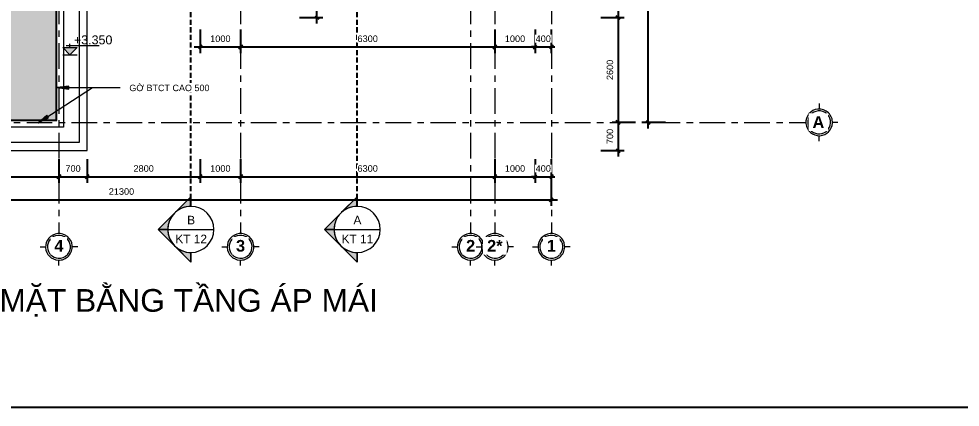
# Model space of a CAD drawing. Header units: millimetres. Extents: x 2164007 to 2324354, y -2513385 to -2308978.
# Drawn here: x 2257414 to 2280736, y -2402137 to -2392511 of the extents above; entities that cross this region are included whole.
import ezdxf

# ---------------------------------------------------------------- set-up
doc = ezdxf.new("R2010")
doc.units = ezdxf.units.MM
for name, pattern in [('DASHED2', [0.375, 0.25, -0.125]), ('Grid Line', [22.225, 12.7, -3.175, 3.175, -3.175]), ('HIDDEN2', [0.1875, 0.125, -0.0625])]:
    doc.linetypes.add(name, pattern=pattern)
doc.layers.add('5', color=5, linetype='Continuous')
doc.layers.add('NETGIONG', color=21, linetype='HIDDEN2')
for name, color, linetype, lineweight in [('A-ANNO-DIMS', 211, 'Continuous', 9), ('A-FLOR', 8, 'Continuous', 13), ('A-FLOR-PATT', 8, 'Continuous', 13), ('A-WALL', 113, 'Continuous', 20), ('G-ANNO-DIMS', 111, 'Continuous', 9), ('G-ANNO-SYMB', 111, 'Continuous', 9), ('G-ANNO-TEXT', 231, 'Continuous', 9), ('S-GRID', 8, 'Continuous', 9), ('S-GRID-IDEN', 8, 'Continuous', 9)]:
    doc.layers.add(name, color=color, linetype=linetype, lineweight=lineweight)
doc.styles.add('Arial', font='arial.ttf', dxfattribs={"height": 175.652835})
doc.styles.add('Arial_1', font='arial.ttf', dxfattribs={"height": 162.282934})
doc.styles.add('Arial_3', font='arial.ttf', dxfattribs={"height": 177.035928})
doc.styles.add('Arial_4', font='arial.ttf', dxfattribs={"height": 175.652835})
doc.styles.add('Arial_B', font='arialbd.ttf', dxfattribs={"height": 190.266788})
doc.dimstyles.new('Dim_dai_ca_vu_1', dxfattribs={"dimscale": 304.8, "dimtxt": 165, "dimasz": 0.292969, "dimexe": 0.492126, "dimexo": 0.0625, "dimgap": 0.393701, "dimtad": 1, "dimdec": 0, "dimzin": 0, "dimdsep": 46, "dimtxsty": 'Arial_1', "dimblk1": 'OBLIQUE', "dimblk2": 'OBLIQUE', "dimsah": 1, "dimcen": 0.09, "dimdle": 0.492126, "dimadec": 0, "dimazin": 0, "dimtfac": 1, "dimtdec": 4, "dimtix": 1, "dimtmove": 0, "dimatfit": 3, "dimfxl": 0.984252, "dimfxlon": 1, "dimtvp": 1, "dimtfill": 1, "dimtolj": 1, "dimtzin": 0, "dimarcsym": 2})

# ---------------------------------------------------------------- blocks, each defined once
blk = doc.blocks.new('Floors 3 - Floors 3-1078498-TÂ_NG 2')
at = {"layer": 'A-FLOR'}
for p, q in [((10485, 12671), (-11015, 12671)), ((-11015, 12671), (-11015, 5271)), ((10485, 4271), (10485, 12671)), ((-10815, 12471), (10285, 12471)), ((-10815, 5471), (-10815, 12471)), ((10285, 12471), (10285, 12086)), ((10285, 11886), (10285, 8171)), ((10285, 7971), (10285, 4471)), ((-8715, 5471), (-10815, 5471)), ((-8715, -4629), (-8715, 5471)), ((-11015, 5271), (-8915, 5271)), ((-8915, 5271), (-8915, -4829)), ((10285, 4471), (9585, 4471)), ((9585, 4271), (10485, 4271)), ((-1515, 1271), (-2100, 1271)), ((-1515, -4829), (-1515, 1271)), ((-2100, 1071), (-1715, 1071)), ((-1715, 1071), (-1715, -4629)), ((-1715, -4629), (-8715, -4629)), ((-8915, -4829), (-1515, -4829))]:
    blk.add_line(p, q, dxfattribs=at)
blk = doc.blocks.new('Grid - Structural Grid-308830-TÂ_NG 2')
at = {"layer": 'S-GRID-IDEN'}
for p, q in [((0, 5.16875), (0, 3.66875)), ((-5.16875, 0), (-3.66875, 0)), ((5.16875, 0), (3.66875, 0)), ((0, -5.16875), (0, -3.66875))]:
    blk.add_line(p, q, dxfattribs=at)
at = {"layer": 'S-GRID-IDEN', "lineweight": 13}
for start, end in [(86.5905687, 185.4173466), (3.4094313, 86.5905687), (275.4173466, 3.4094313), (185.4173466, 275.4173466)]:
    blk.add_arc((0, 0), 3.66875, start, end, dxfattribs=at)
at = {"layer": 'S-GRID-IDEN'}
for start, end in [(86.5905687, 185.4173466), (3.4094313, 86.5905687), (275.4173466, 3.4094313), (185.4173466, 275.4173466)]:
    blk.add_arc((0, 0), 3.16875, start, end, dxfattribs=at)
blk = doc.blocks.new('Section - Section Head - Filled-22785-TÂ_NG 2')
at = {"layer": 'G-ANNO-SYMB'}
h = blk.add_hatch(color=256, dxfattribs=at)
edge = h.paths.add_edge_path(flags=0)
edge.add_line((-10.84, 4.49), (-6.35, 8.98))
edge.add_line((-6.35, 8.98), (-6.35, 6.35))
edge.add_arc((-6.35, 0), 6.35, 90, 135)
h = blk.add_hatch(color=256, dxfattribs=at)
edge = h.paths.add_edge_path(flags=0)
edge.add_arc((-6.35, 0), 6.35, 45, 90)
edge.add_line((-6.35, 6.35), (-6.35, 8.98))
edge.add_line((-6.35, 8.98), (-1.86, 4.49))
h = blk.add_hatch(color=256, dxfattribs=at)
edge = h.paths.add_edge_path(flags=0)
edge.add_arc((-6.35, 0), 6.36, 137.9216, 180)
edge.add_line((-12.71, 0), (-15.33, 0))
edge.add_line((-15.33, 0), (-11.07, 4.26))
h = blk.add_hatch(color=256, dxfattribs=at)
edge = h.paths.add_edge_path(flags=0)
edge.add_line((-1.63, 4.26), (2.63, 0))
edge.add_line((2.63, 0), (0.01, 0))
edge.add_arc((-6.35, 0), 6.36, 0, 42.0784)
for p, q in [((-6.35, 8.98), (-15.33, 0)), ((-6.35, 8.98), (-10.84, 4.49)), ((-6.35, 8.98), (2.63, 0)), ((-6.35, 6.35), (-6.35, 8.98)), ((-1.86, 4.49), (-6.35, 8.98)), ((-6.35, 8.98), (-6.35, 6.35)), ((-11.07, 4.26), (-15.33, 0)), ((2.63, 0), (-1.63, 4.26)), ((-15.33, 0), (-12.71, 0)), ((0.01, 0), (2.63, 0)), ((-12.7, 0), (-15.33, 0)), ((0, 0), (2.63, 0))]:
    blk.add_line(p, q, dxfattribs=at)
for radius, start, end in [(6.35, 360, 180), (6.35, 90, 135), (6.35, 45, 90), (6.36, 137.9216, 180), (6.36, 0, 42.0784), (6.35, 180, 360)]:
    blk.add_arc((-6.35, 0), radius, start, end, dxfattribs=at)
blk = doc.blocks.new('Spot Elevations - M_Spot Elevation - Exterior Filled 2-332856-TÂ_NG 2')
at = {"layer": 'G-ANNO-DIMS'}
blk.add_hatch(color=256, dxfattribs=at).paths.add_polyline_path([(2, 2), (0, 0), (-2, 2)], flags=0)
for p, q in [((0, 2), (0, 3)), ((0, 0), (-2, 2)), ((-2, 2), (2, 2)), ((-2, 0), (2, 0)), ((-1, 2.5), (8, 2.5)), ((2, 2), (0, 0))]:
    blk.add_line(p, q, dxfattribs=at)
blk = doc.blocks.new('_Oblique')
at = {"color": 0, "linetype": 'ByBlock', "lineweight": -2}
blk.add_line((-0.5, -0.5), (0.5, 0.5), dxfattribs=at)
blk = doc.blocks.new('*D408')
at = {"layer": 'A-ANNO-DIMS', "color": 0, "lineweight": -2}
for p, q in [((2252407, -2395994), (2252407, -2396575)), ((2258407, -2395994), (2258407, -2396575)), ((2252257, -2396425), (2258557, -2396425))]:
    blk.add_line(p, q, dxfattribs=at)
at = {"layer": 'Defpoints', "color": 0}
for p in [(2252407, -2395975), (2258407, -2395975), (2258407, -2396425)]:
    blk.add_point(p, dxfattribs=at)
at = {"layer": 'A-ANNO-DIMS', "color": 0, "lineweight": -2, "xscale": 89.296875, "yscale": 89.296875, "zscale": 89.296875, "rotation": 180}
blk.add_blockref('_Oblique', (2252407, -2396425), dxfattribs=at)
at = {"layer": 'A-ANNO-DIMS', "color": 0, "lineweight": -2, "xscale": 89.296875, "yscale": 89.296875, "zscale": 89.296875}
blk.add_blockref('_Oblique', (2258407, -2396425), dxfattribs=at)
at = {"layer": 'A-ANNO-DIMS', "color": 0, "insert": (2255407, -2396222), "char_height": 162.3, "attachment_point": 5, "style": 'Arial_1', "bg_fill": 3, "box_fill_scale": 1.1, "bg_fill_color": 256, "bg_fill_true_color": 13158600, "bg_fill_transparency": 8896928}
blk.add_mtext('\\A1;6000', dxfattribs=at)
blk = doc.blocks.new('*D409')
at = {"layer": 'A-ANNO-DIMS', "color": 0, "lineweight": -2}
for p, q in [((2258407, -2395994), (2258407, -2396575)), ((2259107, -2395994), (2259107, -2396575)), ((2258257, -2396425), (2259257, -2396425))]:
    blk.add_line(p, q, dxfattribs=at)
at = {"layer": 'Defpoints', "color": 0}
for p in [(2258407, -2395975), (2259107, -2395975), (2259107, -2396425)]:
    blk.add_point(p, dxfattribs=at)
at = {"layer": 'A-ANNO-DIMS', "color": 0, "lineweight": -2, "xscale": 89.296875, "yscale": 89.296875, "zscale": 89.296875, "rotation": 180}
blk.add_blockref('_Oblique', (2258407, -2396425), dxfattribs=at)
at = {"layer": 'A-ANNO-DIMS', "color": 0, "lineweight": -2, "xscale": 89.296875, "yscale": 89.296875, "zscale": 89.296875}
blk.add_blockref('_Oblique', (2259107, -2396425), dxfattribs=at)
at = {"layer": 'A-ANNO-DIMS', "color": 0, "insert": (2258757, -2396222), "char_height": 162.3, "attachment_point": 5, "style": 'Arial_1', "bg_fill": 3, "box_fill_scale": 1.1, "bg_fill_color": 256, "bg_fill_true_color": 13158600, "bg_fill_transparency": 8896928}
blk.add_mtext('\\A1;700', dxfattribs=at)
blk = doc.blocks.new('*D410')
at = {"layer": 'A-ANNO-DIMS', "color": 0, "lineweight": -2}
for p, q in [((2259107, -2395994), (2259107, -2396575)), ((2261907, -2395994), (2261907, -2396575)), ((2258957, -2396425), (2262057, -2396425))]:
    blk.add_line(p, q, dxfattribs=at)
at = {"layer": 'Defpoints', "color": 0}
for p in [(2259107, -2395975), (2261907, -2395975), (2261907, -2396425)]:
    blk.add_point(p, dxfattribs=at)
at = {"layer": 'A-ANNO-DIMS', "color": 0, "lineweight": -2, "xscale": 89.296875, "yscale": 89.296875, "zscale": 89.296875, "rotation": 180}
blk.add_blockref('_Oblique', (2259107, -2396425), dxfattribs=at)
at = {"layer": 'A-ANNO-DIMS', "color": 0, "lineweight": -2, "xscale": 89.296875, "yscale": 89.296875, "zscale": 89.296875}
blk.add_blockref('_Oblique', (2261907, -2396425), dxfattribs=at)
at = {"layer": 'A-ANNO-DIMS', "color": 0, "insert": (2260507, -2396222), "char_height": 162.3, "attachment_point": 5, "style": 'Arial_1', "bg_fill": 3, "box_fill_scale": 1.1, "bg_fill_color": 256, "bg_fill_true_color": 13158600, "bg_fill_transparency": 8897444}
blk.add_mtext('\\A1;2800', dxfattribs=at)
blk = doc.blocks.new('*D411')
at = {"layer": 'A-ANNO-DIMS', "color": 0, "lineweight": -2}
for p, q in [((2261907, -2395994), (2261907, -2396575)), ((2262907, -2395994), (2262907, -2396575)), ((2261757, -2396425), (2263057, -2396425))]:
    blk.add_line(p, q, dxfattribs=at)
at = {"layer": 'Defpoints', "color": 0}
for p in [(2261907, -2395975), (2262907, -2395975), (2262907, -2396425)]:
    blk.add_point(p, dxfattribs=at)
at = {"layer": 'A-ANNO-DIMS', "color": 0, "lineweight": -2, "xscale": 89.296875, "yscale": 89.296875, "zscale": 89.296875, "rotation": 180}
blk.add_blockref('_Oblique', (2261907, -2396425), dxfattribs=at)
at = {"layer": 'A-ANNO-DIMS', "color": 0, "lineweight": -2, "xscale": 89.296875, "yscale": 89.296875, "zscale": 89.296875}
blk.add_blockref('_Oblique', (2262907, -2396425), dxfattribs=at)
at = {"layer": 'A-ANNO-DIMS', "color": 0, "insert": (2262407, -2396222), "char_height": 162.3, "attachment_point": 5, "style": 'Arial_1', "bg_fill": 3, "box_fill_scale": 1.1, "bg_fill_color": 256, "bg_fill_true_color": 13158600, "bg_fill_transparency": 8897960}
blk.add_mtext('\\A1;1000', dxfattribs=at)
blk = doc.blocks.new('*D412')
at = {"layer": 'A-ANNO-DIMS', "color": 0, "lineweight": -2}
for p, q in [((2262907, -2395994), (2262907, -2396575)), ((2269207, -2395994), (2269207, -2396575)), ((2262757, -2396425), (2269357, -2396425))]:
    blk.add_line(p, q, dxfattribs=at)
at = {"layer": 'Defpoints', "color": 0}
for p in [(2262907, -2395975), (2269207, -2395975), (2269207, -2396425)]:
    blk.add_point(p, dxfattribs=at)
at = {"layer": 'A-ANNO-DIMS', "color": 0, "lineweight": -2, "xscale": 89.296875, "yscale": 89.296875, "zscale": 89.296875, "rotation": 180}
blk.add_blockref('_Oblique', (2262907, -2396425), dxfattribs=at)
at = {"layer": 'A-ANNO-DIMS', "color": 0, "lineweight": -2, "xscale": 89.296875, "yscale": 89.296875, "zscale": 89.296875}
blk.add_blockref('_Oblique', (2269207, -2396425), dxfattribs=at)
at = {"layer": 'A-ANNO-DIMS', "color": 0, "insert": (2266057, -2396222), "char_height": 162.3, "attachment_point": 5, "style": 'Arial_1', "bg_fill": 3, "box_fill_scale": 1.1, "bg_fill_color": 256, "bg_fill_true_color": 13158600, "bg_fill_transparency": 8897960}
blk.add_mtext('\\A1;6300', dxfattribs=at)
blk = doc.blocks.new('*D413')
at = {"layer": 'A-ANNO-DIMS', "color": 0, "lineweight": -2}
for p, q in [((2269207, -2395994), (2269207, -2396575)), ((2270207, -2395994), (2270207, -2396575)), ((2269057, -2396425), (2270357, -2396425))]:
    blk.add_line(p, q, dxfattribs=at)
at = {"layer": 'Defpoints', "color": 0}
for p in [(2269207, -2395975), (2270207, -2395975), (2270207, -2396425)]:
    blk.add_point(p, dxfattribs=at)
at = {"layer": 'A-ANNO-DIMS', "color": 0, "lineweight": -2, "xscale": 89.296875, "yscale": 89.296875, "zscale": 89.296875, "rotation": 180}
blk.add_blockref('_Oblique', (2269207, -2396425), dxfattribs=at)
at = {"layer": 'A-ANNO-DIMS', "color": 0, "lineweight": -2, "xscale": 89.296875, "yscale": 89.296875, "zscale": 89.296875}
blk.add_blockref('_Oblique', (2270207, -2396425), dxfattribs=at)
at = {"layer": 'A-ANNO-DIMS', "color": 0, "insert": (2269707, -2396222), "char_height": 162.3, "attachment_point": 5, "style": 'Arial_1', "bg_fill": 3, "box_fill_scale": 1.1, "bg_fill_color": 256, "bg_fill_true_color": 13158600, "bg_fill_transparency": 0}
blk.add_mtext('\\A1;1000', dxfattribs=at)
blk = doc.blocks.new('*D414')
at = {"layer": 'A-ANNO-DIMS', "color": 0, "lineweight": -2}
for p, q in [((2270207, -2395994), (2270207, -2396575)), ((2270607, -2395994), (2270607, -2396575)), ((2270207, -2396425), (2270118, -2396425)), ((2270207, -2396425), (2270607, -2396425)), ((2270607, -2396425), (2270697, -2396425))]:
    blk.add_line(p, q, dxfattribs=at)
at = {"layer": 'Defpoints', "color": 0}
for p in [(2270207, -2395975), (2270607, -2395975)]:
    blk.add_point(p, dxfattribs=at)
at = {"layer": 'A-ANNO-DIMS', "color": 0, "lineweight": -2, "xscale": 89.296875, "yscale": 89.296875, "zscale": 89.296875}
blk.add_blockref('_Oblique', (2270207, -2396425), dxfattribs=at)
at = {"layer": 'A-ANNO-DIMS', "color": 0, "lineweight": -2, "xscale": 89.296875, "yscale": 89.296875, "zscale": 89.296875, "rotation": 180}
blk.add_blockref('_Oblique', (2270607, -2396425), dxfattribs=at)
at = {"layer": 'A-ANNO-DIMS', "color": 0, "insert": (2270407, -2396222), "char_height": 162.3, "attachment_point": 5, "style": 'Arial_1', "bg_fill": 3, "box_fill_scale": 1.1, "bg_fill_color": 256, "bg_fill_true_color": 13158600, "bg_fill_transparency": 8897960}
blk.add_mtext('\\A1;400', dxfattribs=at)
at = {"layer": 'Defpoints', "color": 0}
blk.add_point((2270607, -2396425), dxfattribs=at)
blk = doc.blocks.new('*D415')
at = {"layer": 'A-ANNO-DIMS', "color": 0, "lineweight": -2}
for p, q in [((2249307, -2396565), (2249307, -2397146)), ((2270607, -2396565), (2270607, -2397146)), ((2249157, -2396996), (2270757, -2396996))]:
    blk.add_line(p, q, dxfattribs=at)
at = {"layer": 'Defpoints', "color": 0}
for p in [(2249307, -2396546), (2270607, -2396546), (2270607, -2396996)]:
    blk.add_point(p, dxfattribs=at)
at = {"layer": 'A-ANNO-DIMS', "color": 0, "lineweight": -2, "xscale": 89.296875, "yscale": 89.296875, "zscale": 89.296875, "rotation": 180}
blk.add_blockref('_Oblique', (2249307, -2396996), dxfattribs=at)
at = {"layer": 'A-ANNO-DIMS', "color": 0, "lineweight": -2, "xscale": 89.296875, "yscale": 89.296875, "zscale": 89.296875}
blk.add_blockref('_Oblique', (2270607, -2396996), dxfattribs=at)
at = {"layer": 'A-ANNO-DIMS', "color": 0, "insert": (2259957, -2396793), "char_height": 162.3, "attachment_point": 5, "style": 'Arial_1', "bg_fill": 3, "box_fill_scale": 1.1, "bg_fill_color": 256, "bg_fill_true_color": 13158600, "bg_fill_transparency": 8898476}
blk.add_mtext('\\A1;21300', dxfattribs=at)
blk = doc.blocks.new('*D442')
at = {"layer": 'A-ANNO-DIMS', "color": 0, "lineweight": -2}
for p, q in [((2272262, -2391328), (2272262, -2392628)), ((2272693, -2391478), (2272112, -2391478)), ((2271831, -2392478), (2272412, -2392478))]:
    blk.add_line(p, q, dxfattribs=at)
at = {"layer": 'Defpoints', "color": 0}
for p in [(2272712, -2391478), (2271812, -2392478), (2272262, -2392478)]:
    blk.add_point(p, dxfattribs=at)
at = {"layer": 'A-ANNO-DIMS', "color": 0, "lineweight": -2, "xscale": 89.296875, "yscale": 89.296875, "zscale": 89.296875}
for p, rotation in [((2272262, -2391478), 90), ((2272262, -2392478), 270)]:
    blk.add_blockref('_Oblique', p, dxfattribs=dict(at, rotation=rotation))
at = {"layer": 'A-ANNO-DIMS', "color": 0, "insert": (2272059, -2391978), "char_height": 162.3, "attachment_point": 5, "rotation": 90, "style": 'Arial_1', "bg_fill": 3, "box_fill_scale": 1.1, "bg_fill_color": 256, "bg_fill_true_color": 13158600, "bg_fill_transparency": 8900540}
blk.add_mtext('\\A1;1000', dxfattribs=at)
blk = doc.blocks.new('*D443')
at = {"layer": 'A-ANNO-DIMS', "color": 0, "lineweight": -2}
for p, q in [((2272262, -2392328), (2272262, -2395228)), ((2271831, -2392478), (2272412, -2392478)), ((2272693, -2395078), (2272112, -2395078))]:
    blk.add_line(p, q, dxfattribs=at)
at = {"layer": 'Defpoints', "color": 0}
for p in [(2271812, -2392478), (2272262, -2395078), (2272712, -2395078)]:
    blk.add_point(p, dxfattribs=at)
at = {"layer": 'A-ANNO-DIMS', "color": 0, "lineweight": -2, "xscale": 89.296875, "yscale": 89.296875, "zscale": 89.296875}
for p, rotation in [((2272262, -2392478), 90), ((2272262, -2395078), 270)]:
    blk.add_blockref('_Oblique', p, dxfattribs=dict(at, rotation=rotation))
at = {"layer": 'A-ANNO-DIMS', "color": 0, "insert": (2272059, -2393778), "char_height": 162.3, "attachment_point": 5, "rotation": 90, "style": 'Arial_1', "bg_fill": 3, "box_fill_scale": 1.1, "bg_fill_color": 256, "bg_fill_true_color": 13158600, "bg_fill_transparency": 8900540}
blk.add_mtext('\\A1;2600', dxfattribs=at)
blk = doc.blocks.new('*D444')
at = {"layer": 'A-ANNO-DIMS', "color": 0, "lineweight": -2}
for p, q in [((2272262, -2394928), (2272262, -2395928)), ((2272693, -2395078), (2272112, -2395078)), ((2271831, -2395778), (2272412, -2395778))]:
    blk.add_line(p, q, dxfattribs=at)
at = {"layer": 'Defpoints', "color": 0}
for p in [(2272712, -2395078), (2271812, -2395778), (2272262, -2395778)]:
    blk.add_point(p, dxfattribs=at)
at = {"layer": 'A-ANNO-DIMS', "color": 0, "lineweight": -2, "xscale": 89.296875, "yscale": 89.296875, "zscale": 89.296875}
for p, rotation in [((2272262, -2395078), 90), ((2272262, -2395778), 270)]:
    blk.add_blockref('_Oblique', p, dxfattribs=dict(at, rotation=rotation))
at = {"layer": 'A-ANNO-DIMS', "color": 0, "insert": (2272059, -2395428), "char_height": 162.3, "attachment_point": 5, "rotation": 90, "style": 'Arial_1', "bg_fill": 3, "box_fill_scale": 1.1, "bg_fill_color": 256, "bg_fill_true_color": 13158600, "bg_fill_transparency": 8900540}
blk.add_mtext('\\A1;700', dxfattribs=at)
blk = doc.blocks.new('*D445')
at = {"layer": 'A-ANNO-DIMS', "color": 0, "lineweight": -2}
for p, q in [((2273002, -2378128), (2273002, -2395228)), ((2272571, -2378278), (2273152, -2378278)), ((2273433, -2395078), (2272852, -2395078))]:
    blk.add_line(p, q, dxfattribs=at)
at = {"layer": 'Defpoints', "color": 0}
for p in [(2272552, -2378278), (2273002, -2395078), (2273452, -2395078)]:
    blk.add_point(p, dxfattribs=at)
at = {"layer": 'A-ANNO-DIMS', "color": 0, "lineweight": -2, "xscale": 89.296875, "yscale": 89.296875, "zscale": 89.296875}
for p, rotation in [((2273002, -2378278), 90), ((2273002, -2395078), 270)]:
    blk.add_blockref('_Oblique', p, dxfattribs=dict(at, rotation=rotation))
at = {"layer": 'A-ANNO-DIMS', "color": 0, "insert": (2272799, -2386678), "char_height": 162.3, "attachment_point": 5, "rotation": 90, "style": 'Arial_1', "bg_fill": 3, "box_fill_scale": 1.1, "bg_fill_color": 256, "bg_fill_true_color": 13158600, "bg_fill_transparency": 8900540}
blk.add_mtext('\\A1;16800', dxfattribs=at)
blk = doc.blocks.new('*D446')
at = {"layer": 'A-ANNO-DIMS', "color": 0, "lineweight": -2}
for p, q in [((2261907, -2392778), (2261907, -2393359)), ((2262907, -2392778), (2262907, -2393359)), ((2261757, -2393209), (2263057, -2393209))]:
    blk.add_line(p, q, dxfattribs=at)
at = {"layer": 'Defpoints', "color": 0}
for p in [(2261907, -2392759), (2262907, -2392759), (2262907, -2393209)]:
    blk.add_point(p, dxfattribs=at)
at = {"layer": 'A-ANNO-DIMS', "color": 0, "lineweight": -2, "xscale": 89.296875, "yscale": 89.296875, "zscale": 89.296875, "rotation": 180}
blk.add_blockref('_Oblique', (2261907, -2393209), dxfattribs=at)
at = {"layer": 'A-ANNO-DIMS', "color": 0, "lineweight": -2, "xscale": 89.296875, "yscale": 89.296875, "zscale": 89.296875}
blk.add_blockref('_Oblique', (2262907, -2393209), dxfattribs=at)
at = {"layer": 'A-ANNO-DIMS', "color": 0, "insert": (2262407, -2393006), "char_height": 162.3, "attachment_point": 5, "style": 'Arial_1', "bg_fill": 3, "box_fill_scale": 1.1, "bg_fill_color": 256, "bg_fill_true_color": 13158600, "bg_fill_transparency": 7279452}
blk.add_mtext('\\A1;1000', dxfattribs=at)
blk = doc.blocks.new('*D447')
at = {"layer": 'A-ANNO-DIMS', "color": 0, "lineweight": -2}
for p, q in [((2262907, -2392778), (2262907, -2393359)), ((2269207, -2392778), (2269207, -2393359)), ((2262757, -2393209), (2269357, -2393209))]:
    blk.add_line(p, q, dxfattribs=at)
at = {"layer": 'Defpoints', "color": 0}
for p in [(2262907, -2392759), (2269207, -2392759), (2269207, -2393209)]:
    blk.add_point(p, dxfattribs=at)
at = {"layer": 'A-ANNO-DIMS', "color": 0, "lineweight": -2, "xscale": 89.296875, "yscale": 89.296875, "zscale": 89.296875, "rotation": 180}
blk.add_blockref('_Oblique', (2262907, -2393209), dxfattribs=at)
at = {"layer": 'A-ANNO-DIMS', "color": 0, "lineweight": -2, "xscale": 89.296875, "yscale": 89.296875, "zscale": 89.296875}
blk.add_blockref('_Oblique', (2269207, -2393209), dxfattribs=at)
at = {"layer": 'A-ANNO-DIMS', "color": 0, "insert": (2266057, -2393006), "char_height": 162.3, "attachment_point": 5, "style": 'Arial_1', "bg_fill": 3, "box_fill_scale": 1.1, "bg_fill_color": 256, "bg_fill_true_color": 13158600, "bg_fill_transparency": 5767237}
blk.add_mtext('\\A1;6300', dxfattribs=at)
blk = doc.blocks.new('*D448')
at = {"layer": 'A-ANNO-DIMS', "color": 0, "lineweight": -2}
for p, q in [((2269207, -2392778), (2269207, -2393359)), ((2270207, -2392778), (2270207, -2393359)), ((2269057, -2393209), (2270357, -2393209))]:
    blk.add_line(p, q, dxfattribs=at)
at = {"layer": 'Defpoints', "color": 0}
for p in [(2269207, -2392759), (2270207, -2392759), (2270207, -2393209)]:
    blk.add_point(p, dxfattribs=at)
at = {"layer": 'A-ANNO-DIMS', "color": 0, "lineweight": -2, "xscale": 89.296875, "yscale": 89.296875, "zscale": 89.296875, "rotation": 180}
blk.add_blockref('_Oblique', (2269207, -2393209), dxfattribs=at)
at = {"layer": 'A-ANNO-DIMS', "color": 0, "lineweight": -2, "xscale": 89.296875, "yscale": 89.296875, "zscale": 89.296875}
blk.add_blockref('_Oblique', (2270207, -2393209), dxfattribs=at)
at = {"layer": 'A-ANNO-DIMS', "color": 0, "insert": (2269707, -2393006), "char_height": 162.3, "attachment_point": 5, "style": 'Arial_1', "bg_fill": 3, "box_fill_scale": 1.1, "bg_fill_color": 256, "bg_fill_true_color": 13158600, "bg_fill_transparency": 8901056}
blk.add_mtext('\\A1;1000', dxfattribs=at)
blk = doc.blocks.new('*D449')
at = {"layer": 'A-ANNO-DIMS', "color": 0, "lineweight": -2}
for p, q in [((2270207, -2392778), (2270207, -2393359)), ((2270607, -2392778), (2270607, -2393359)), ((2270207, -2393209), (2270118, -2393209)), ((2270207, -2393209), (2270607, -2393209)), ((2270607, -2393209), (2270697, -2393209))]:
    blk.add_line(p, q, dxfattribs=at)
at = {"layer": 'Defpoints', "color": 0}
for p in [(2270207, -2392759), (2270607, -2392759)]:
    blk.add_point(p, dxfattribs=at)
at = {"layer": 'A-ANNO-DIMS', "color": 0, "lineweight": -2, "xscale": 89.296875, "yscale": 89.296875, "zscale": 89.296875}
blk.add_blockref('_Oblique', (2270207, -2393209), dxfattribs=at)
at = {"layer": 'A-ANNO-DIMS', "color": 0, "lineweight": -2, "xscale": 89.296875, "yscale": 89.296875, "zscale": 89.296875, "rotation": 180}
blk.add_blockref('_Oblique', (2270607, -2393209), dxfattribs=at)
at = {"layer": 'A-ANNO-DIMS', "color": 0, "insert": (2270407, -2393006), "char_height": 162.3, "attachment_point": 5, "style": 'Arial_1', "bg_fill": 3, "box_fill_scale": 1.1, "bg_fill_color": 256, "bg_fill_true_color": 13158600, "bg_fill_transparency": 8901056}
blk.add_mtext('\\A1;400', dxfattribs=at)
at = {"layer": 'Defpoints', "color": 0}
blk.add_point((2270607, -2393209), dxfattribs=at)
blk = doc.blocks.new('*D450')
at = {"layer": 'A-ANNO-DIMS', "color": 0, "lineweight": -2}
for p, q in [((2264798, -2392628), (2264798, -2391328)), ((2264367, -2391478), (2264948, -2391478)), ((2264367, -2392478), (2264948, -2392478))]:
    blk.add_line(p, q, dxfattribs=at)
at = {"layer": 'Defpoints', "color": 0}
for p in [(2264348, -2391478), (2264798, -2391478), (2264348, -2392478)]:
    blk.add_point(p, dxfattribs=at)
at = {"layer": 'A-ANNO-DIMS', "color": 0, "lineweight": -2, "xscale": 89.296875, "yscale": 89.296875, "zscale": 89.296875}
for p, rotation in [((2264798, -2391478), 90), ((2264798, -2392478), 270)]:
    blk.add_blockref('_Oblique', p, dxfattribs=dict(at, rotation=rotation))
at = {"layer": 'A-ANNO-DIMS', "color": 0, "insert": (2264595, -2391978), "char_height": 162.3, "attachment_point": 5, "rotation": 90, "style": 'Arial_1', "bg_fill": 3, "box_fill_scale": 1.1, "bg_fill_color": 256, "bg_fill_true_color": 13158600, "bg_fill_transparency": 7334732}
blk.add_mtext('\\A1;1000', dxfattribs=at)

msp = doc.modelspace()

# ---------------------------------------------------------------- hatches: boundary and pattern name
at = {"layer": 'A-FLOR-PATT', "lineweight": 9}
h = msp.add_hatch(dxfattribs=at)
h.set_pattern_fill('FP_5', color=256, style=0, pattern_type=2)
h.set_pattern_definition([(0, (2260622.27, -2390948.96), (365.76, 91.44), [30.175, -244.145, 30.175, -244.145, -1463.04]), (0, (2260622.27, -2390948.96), (365.76, 91.44), [-548.64, 30.175, -518.465, 30.175, -244.145, -640.08]), (0, (2260622.27, -2390948.96), (365.76, 91.44), [-1371.6, 30.175, -152.705, 30.175, -427.025]), (120, (2260759.43, -2390903.24), (-262.06936, 271.03745), [30.175, -244.145, 30.175, -244.145, -1463.04]), (120, (2260759.43, -2390903.24), (-262.06936, 271.03745), [-548.64, 30.175, -518.465, 30.175, -244.145, -640.08]), (120, (2260759.43, -2390903.24), (-262.06936, 271.03745), [-1371.6, 30.175, -152.705, 30.175, -427.025]), (240, (2260805.15, -2390720.36), (-103.69064, -362.47745), [30.175, -244.145, 30.175, -244.145, -1463.04]), (240, (2260805.15, -2390720.36), (-103.69064, -362.47745), [-548.64, 30.175, -518.465, 30.175, -244.145, -640.08]), (240, (2260805.15, -2390720.36), (-103.69064, -362.47745), [-1371.6, 30.175, -152.705, 30.175, -427.025])])
h.paths.add_polyline_path([(2252457.4, -2395028), (2258357.4, -2395028), (2258357.4, -2387828), (2257907.4, -2387828), (2257907.4, -2386678), (2258357.4, -2386678), (2258357.4, -2382993), (2258292.4, -2382993), (2258292.4, -2379028), (2250357.4, -2379028), (2250357.4, -2384128), (2252457.4, -2384128), (2252457.4, -2394188.4)], flags=0)
h.paths.add_polyline_path([(2254207.4, -2392678), (2254207.4, -2386678), (2256607.4, -2386678), (2256607.4, -2392678)], flags=0)
h.paths.add_polyline_path([(2251807.4, -2382778), (2251807.4, -2380378), (2256607.4, -2380378), (2256607.4, -2382778)], flags=0)
at = {"layer": 'G-ANNO-TEXT'}
for points in [[(2258367.7, -2394215.7), (2258653.4, -2394253.3), (2258653.4, -2394178.1)], [(2257892.3, -2395088.3), (2258152.7, -2394964.8), (2258111.9, -2394901.6)]]:
    msp.add_hatch(color=7, dxfattribs=at).paths.add_polyline_path(points, flags=0)

# ---------------------------------------------------------------- linework, layer by layer
at = {"layer": '5'}
msp.add_lwpolyline([(2242960.6, -2402137.3), (2283657.3, -2402137.3), (2283657.3, -2373359), (2242960.6, -2373359)], close=True, dxfattribs=at)
at = {"layer": 'A-FLOR'}
for p, q in [((2258357.4, -2395028), (2258357.4, -2387828)), ((2252457.4, -2395028), (2258357.4, -2395028))]:
    msp.add_line(p, q, dxfattribs=at)
at = {"layer": 'A-WALL'}
for p, q in [((2258342.4, -2395013), (2258342.4, -2387828)), ((2258522.4, -2387828), (2258522.4, -2395193)), ((2258522.4, -2395193), (2252292.4, -2395193)), ((2253037.4, -2395013), (2258342.4, -2395013))]:
    msp.add_line(p, q, dxfattribs=at)
at = {"layer": 'G-ANNO-SYMB'}
for p, q in [((2261104.5, -2397731.1), (2262247.5, -2397731.1)), ((2265223.7, -2397731.1), (2266366.7, -2397731.1))]:
    msp.add_line(p, q, dxfattribs=at)
at = {"layer": 'G-ANNO-TEXT', "color": 7}
for p, q in [((2257892.3, -2395088.3), (2259242.3, -2394215.7)), ((2258653.4, -2394178.1), (2258367.7, -2394215.7)), ((2258367.7, -2394215.7), (2258653.4, -2394253.3)), ((2258367.7, -2394215.7), (2259979, -2394215.7)), ((2258653.4, -2394253.3), (2258653.4, -2394178.1)), ((2259242.3, -2394215.7), (2259979, -2394215.7)), ((2258111.9, -2394901.6), (2257892.3, -2395088.3)), ((2257892.3, -2395088.3), (2258152.7, -2394964.8)), ((2258152.7, -2394964.8), (2258111.9, -2394901.6))]:
    msp.add_line(p, q, dxfattribs=at)
at = {"layer": 'NETGIONG', "color": 5, "linetype": 'DASHED2', "lineweight": 25, "ltscale": 500}
for p, q in [((2261676, -2397159.6), (2261676, -2375891.8)), ((2265795.2, -2397159.6), (2265795.2, -2375891.8))]:
    msp.add_line(p, q, dxfattribs=at)
at = {"layer": 'S-GRID', "linetype": 'Grid Line', "ltscale": 50}
for p, q in [((2258407.4, -2376449.6), (2258407.4, -2397697.5)), ((2262907.4, -2376449.6), (2262907.4, -2397697.5)), ((2268607.4, -2376449.6), (2268607.4, -2397697.5)), ((2269207.4, -2376449.6), (2269207.4, -2397697.5)), ((2270607.4, -2376449.6), (2270607.4, -2397697.5)), ((2247607.4, -2395078), (2276777.2, -2395078))]:
    msp.add_line(p, q, dxfattribs=at)

# ---------------------------------------------------------------- block references
at = {"layer": 'A-FLOR'}
msp.add_blockref('Floors 3 - Floors 3-1078498-TÂ_NG 2', (2260622.3, -2390949), dxfattribs=at)
at = {"layer": 'G-ANNO-DIMS', "xscale": 90, "yscale": 90, "zscale": 89.99999999999996}
msp.add_blockref('Spot Elevations - M_Spot Elevation - Exterior Filled 2-332856-TÂ_NG 2', (2258680.4, -2393400.4), dxfattribs=at)
at = {"layer": 'G-ANNO-SYMB', "xscale": 90, "yscale": 90, "zscale": 89.99999999999996, "rotation": 90}
for p in [(2261676, -2397159.6), (2265795.2, -2397159.6)]:
    msp.add_blockref('Section - Section Head - Filled-22785-TÂ_NG 2', p, dxfattribs=at)
at = {"layer": 'S-GRID-IDEN', "xscale": 90, "yscale": 90, "zscale": 89.99999999999996}
for p, rotation in [((2277242.4, -2395078), 270), ((2258407.4, -2398162.7), 180), ((2262907.4, -2398162.7), 180), ((2268607.4, -2398162.7), 180), ((2270607.4, -2398162.7), 180)]:
    msp.add_blockref('Grid - Structural Grid-308830-TÂ_NG 2', p, dxfattribs=dict(at, rotation=rotation))

# ---------------------------------------------------------------- texts
at = {"layer": 'G-ANNO-DIMS', "insert": (2258778.3, -2392922.9), "char_height": 221.29, "width": 1136.7, "attachment_point": 1, "line_spacing_factor": 0.938532, "style": 'Arial_3'}
msp.add_mtext('+3.350', dxfattribs=at)
at = {"layer": 'G-ANNO-SYMB', "attachment_point": 2, "line_spacing_factor": 0.938532, "style": 'Arial'}
for s, insert, char_height, width in [('\\fArial|b0|i0|c163|p34|;B', (2261683.3, -2397393.7), 210.783, 234.029), ('\\fArial|b0|i0|c163|p34|;A', (2265802.5, -2397393.7), 210.783, 234.029), ('KT 12', (2261683.3, -2397861.3), 210.78, 936.117), ('KT 11', (2265802.5, -2397861.3), 210.78, 936.117)]:
    msp.add_mtext(s, dxfattribs=dict(at, insert=insert, char_height=char_height, width=width))

# ---------------------------------------------------------------- next in the draw order: texts
at = {"layer": 'G-ANNO-TEXT', "color": 7, "line_spacing_factor": 0.938532, "bg_fill": 3, "box_fill_scale": 1.25, "bg_fill_color": 0, "bg_fill_transparency": 0}
for s, insert, char_height, width, attachment_point, style in [('GỜ BTCT CAO 500', (2261144.3, -2394144.8), 159.332, 2357.979, 2, 'Arial_1'), ('MẶT BẰNG TẦNG ÁP MÁI', (2256931.8, -2399209.7), 562.089, 11130.534, 1, 'Arial_4')]:
    msp.add_mtext(s, dxfattribs=dict(at, insert=insert, char_height=char_height, width=width, attachment_point=attachment_point, style=style))
at = {"layer": 'S-GRID-IDEN', "char_height": 289.967, "attachment_point": 2, "line_spacing_factor": 0.938532, "style": 'Arial_B', "bg_fill": 3, "box_fill_scale": 1.25, "bg_fill_color": 0, "bg_fill_transparency": 0}
for s, insert, width in [('\\fArial|b1|i0|c163|p34|;A', (2277223.4, -2394926.3), 329.184), ('\\fArial|b1|i0|c163|p34|;4', (2258407.5, -2397992.1), 260.604), ('\\fArial|b1|i0|c163|p34|;3', (2262907.5, -2397992.1), 260.604), ('\\fArial|b1|i0|c163|p34|;2', (2268607.5, -2397992.1), 260.604), ('\\fArial|b1|i0|c163|p34|;1', (2270607.5, -2397992.1), 260.604)]:
    msp.add_mtext(s, dxfattribs=dict(at, insert=insert, width=width))

# ---------------------------------------------------------------- next in the draw order: dimensions: what is measured, and where the dimension line sits
at = {"layer": 'A-ANNO-DIMS'}
for base, p1, p2, override, picture, middle in [((2264797.9, -2391478), (2264347.9, -2392478), (2264347.9, -2391478), {"dimpost": '<>', "dimfxl": 1000}, '*D450', (2264595, -2391978)), ((2272262.3, -2392478), (2272712.3, -2391478), (2271812.3, -2392478), {"dimpost": '<>', "dimfxl": 1345.362405}, '*D442', (2272059.4, -2391978))]:
    dim = msp.add_linear_dim(base=base, p1=p1, p2=p2, angle=90, dimstyle='Dim_dai_ca_vu_1', override=override, dxfattribs=at)
    dim.commit()
    dim.dimension.update_dxf_attribs({"geometry": picture, "text_midpoint": middle})
for base, p1, p2, override, picture, middle in [((2262907.4, -2393208.6), (2261907.4, -2392758.6), (2262907.4, -2392758.6), {"dimpost": '<>', "dimfxl": 1000}, '*D446', (2262407.4, -2393005.8)), ((2258407.4, -2396425), (2252407.4, -2395975), (2258407.4, -2395975), {"dimpost": '<>', "dimfxl": 6000}, '*D408', (2255407.4, -2396222.2))]:
    dim = msp.add_linear_dim(base=base, p1=p1, p2=p2, dimstyle='Dim_dai_ca_vu_1', override=override, dxfattribs=at)
    dim.commit()
    dim.dimension.update_dxf_attribs({"geometry": picture, "text_midpoint": middle})

# ---------------------------------------------------------------- next in the draw order: block references
at = {"layer": 'S-GRID-IDEN', "xscale": 90, "yscale": 90, "zscale": 89.99999999999996, "rotation": 180}
msp.add_blockref('Grid - Structural Grid-308830-TÂ_NG 2', (2269207.4, -2398162.7), dxfattribs=at)

# ---------------------------------------------------------------- next in the draw order: dimensions: what is measured, and where the dimension line sits
at = {"layer": 'A-ANNO-DIMS'}
dim = msp.add_linear_dim(base=(2272262.3, -2395078), p1=(2271812.3, -2392478), p2=(2272712.3, -2395078), angle=90, dimstyle='Dim_dai_ca_vu_1', override={"dimpost": '<>', "dimfxl": 2751.363298}, dxfattribs=at)
dim.commit()
dim.dimension.update_dxf_attribs({"geometry": '*D443', "text_midpoint": (2272059.4, -2393778)})
for base, p1, p2, override, picture, middle in [((2269207.4, -2393208.6), (2262907.4, -2392758.6), (2269207.4, -2392758.6), {"dimpost": '<>', "dimfxl": 6300}, '*D447', (2266057.4, -2393005.7)), ((2259107.4, -2396425), (2258407.4, -2395975), (2259107.4, -2395975), {"dimpost": '<>', "dimfxl": 700}, '*D409', (2258757.4, -2396222.2))]:
    dim = msp.add_linear_dim(base=base, p1=p1, p2=p2, dimstyle='Dim_dai_ca_vu_1', override=override, dxfattribs=at)
    dim.commit()
    dim.dimension.update_dxf_attribs({"geometry": picture, "text_midpoint": middle})

# ---------------------------------------------------------------- next in the draw order: texts
at = {"layer": 'S-GRID-IDEN', "insert": (2269207.5, -2397992.1), "char_height": 289.97, "width": 442.341, "attachment_point": 2, "line_spacing_factor": 0.938532, "style": 'Arial_B', "bg_fill": 3, "box_fill_scale": 1.25, "bg_fill_color": 0, "bg_fill_transparency": 0}
msp.add_mtext('2*', dxfattribs=at)

# ---------------------------------------------------------------- next in the draw order: dimensions: what is measured, and where the dimension line sits
at = {"layer": 'A-ANNO-DIMS'}
for base, p1, p2, override, picture, middle in [((2270207.4, -2393208.6), (2269207.4, -2392758.6), (2270207.4, -2392758.6), {"dimpost": '<>', "dimfxl": 1000}, '*D448', (2269707.4, -2393005.8)), ((2261907.4, -2396425), (2259107.4, -2395975), (2261907.4, -2395975), {"dimpost": '<>', "dimfxl": 2800}, '*D410', (2260507.4, -2396222.2))]:
    dim = msp.add_linear_dim(base=base, p1=p1, p2=p2, dimstyle='Dim_dai_ca_vu_1', override=override, dxfattribs=at)
    dim.commit()
    dim.dimension.update_dxf_attribs({"geometry": picture, "text_midpoint": middle})
dim = msp.add_linear_dim(base=(2272262.3, -2395778), p1=(2272712.3, -2395078), p2=(2271812.3, -2395778), angle=90, dimstyle='Dim_dai_ca_vu_1', override={"dimpost": '<>', "dimfxl": 1140.175425}, dxfattribs=at)
dim.commit()
dim.dimension.update_dxf_attribs({"geometry": '*D444', "text_midpoint": (2272059.4, -2395428)})

# ---------------------------------------------------------------- next in the draw order: dimensions: what is measured, and where the dimension line sits
dim = msp.add_linear_dim(base=(2273002.3, -2395078), p1=(2272552.3, -2378278), p2=(2273452.3, -2395078), angle=90, dimstyle='Dim_dai_ca_vu_1', override={"dimpost": '<>', "dimfxl": 16824.089871}, dxfattribs=at)
dim.commit()
dim.dimension.update_dxf_attribs({"geometry": '*D445', "text_midpoint": (2272799.4, -2386678)})
for base, p1, p2, override, picture, middle in [((2270607.4, -2393208.6), (2270207.4, -2392758.6), (2270607.4, -2392758.6), {"dimpost": '<>', "dimfxl": 400}, '*D449', (2270407.4, -2393005.8)), ((2262907.4, -2396425), (2261907.4, -2395975), (2262907.4, -2395975), {"dimpost": '<>', "dimfxl": 1000}, '*D411', (2262407.4, -2396222.2))]:
    dim = msp.add_linear_dim(base=base, p1=p1, p2=p2, dimstyle='Dim_dai_ca_vu_1', override=override, dxfattribs=at)
    dim.commit()
    dim.dimension.update_dxf_attribs({"geometry": picture, "text_midpoint": middle})

# ---------------------------------------------------------------- next in the draw order: dimensions: what is measured, and where the dimension line sits
dim = msp.add_linear_dim(base=(2269207.4, -2396425), p1=(2262907.4, -2395975), p2=(2269207.4, -2395975), dimstyle='Dim_dai_ca_vu_1', override={"dimpost": '<>', "dimfxl": 6300}, dxfattribs=at)
dim.commit()
dim.dimension.update_dxf_attribs({"geometry": '*D412', "text_midpoint": (2266057.4, -2396222.1)})

# ---------------------------------------------------------------- next in the draw order: dimensions: what is measured, and where the dimension line sits
dim = msp.add_linear_dim(base=(2270207.4, -2396425), p1=(2269207.4, -2395975), p2=(2270207.4, -2395975), dimstyle='Dim_dai_ca_vu_1', override={"dimpost": '<>', "dimfxl": 1000}, dxfattribs=at)
dim.commit()
dim.dimension.update_dxf_attribs({"geometry": '*D413', "text_midpoint": (2269707.4, -2396222.2)})

# ---------------------------------------------------------------- next in the draw order: dimensions: what is measured, and where the dimension line sits
dim = msp.add_linear_dim(base=(2270607.4, -2396425), p1=(2270207.4, -2395975), p2=(2270607.4, -2395975), dimstyle='Dim_dai_ca_vu_1', override={"dimpost": '<>', "dimfxl": 400}, dxfattribs=at)
dim.commit()
dim.dimension.update_dxf_attribs({"geometry": '*D414', "text_midpoint": (2270407.4, -2396222.2)})

# ---------------------------------------------------------------- next in the draw order: dimensions: what is measured, and where the dimension line sits
dim = msp.add_linear_dim(base=(2270607.4, -2396995.7), p1=(2249307.4, -2396545.7), p2=(2270607.4, -2396545.7), dimstyle='Dim_dai_ca_vu_1', override={"dimpost": '<>', "dimfxl": 21300}, dxfattribs=at)
dim.commit()
dim.dimension.update_dxf_attribs({"geometry": '*D415', "text_midpoint": (2259957.4, -2396792.8)})

doc.saveas('drawing.dxf')
